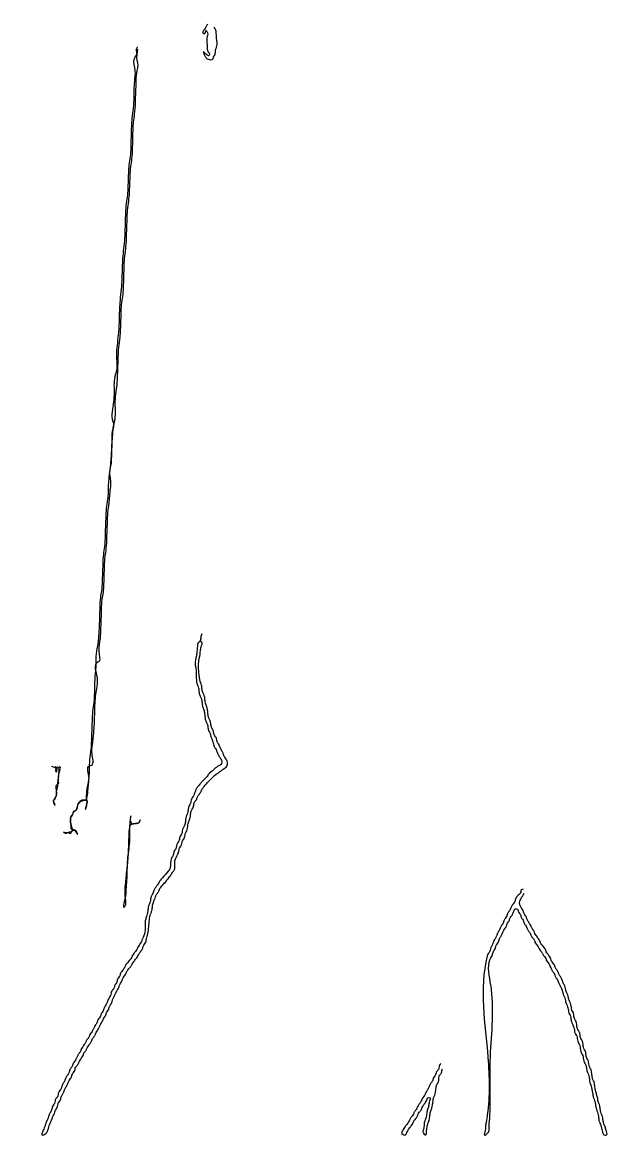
# Model space of a CAD drawing. Header units: metres. Extents: x 0 to 100, y 0 to 141.
# Drawn here: x 0 to 24.55, y -0.01 to 46.65 of the extents above; entities that cross this region are included whole.
import ezdxf

# ---------------------------------------------------------------- set-up
doc = ezdxf.new("R2010")
doc.units = ezdxf.units.M

msp = doc.modelspace()

# ---------------------------------------------------------------- linework, layer by layer
for points in [[(7.775, 46.575), (7.65, 46.375), (7.6, 46.3), (7.575, 46.2), (7.65, 46.175), (7.7, 46.3), (7.775, 46.15), (7.75, 46.05), (7.75, 45.7), (7.775, 45.45), (7.8, 45.4), (7.85, 45.3), (7.825, 45.25), (7.725, 45.3), (7.65, 45.35), (7.6, 45.425), (7.625, 45.3), (7.65, 45.25), (7.725, 45.15), (7.8, 45.1), (8, 45.125), (8.025, 45.2), (8.075, 45.275), (8.1, 45.425), (8.125, 45.55), (8.175, 45.775), (8.15, 45.95), (8.125, 46.275), (8.1, 46.35), (8.05, 46.45)], [(4.825, 45.625), (4.8, 45.575), (4.775, 45.45), (4.8, 45.35), (4.75, 45.225), (4.7, 45.15), (4.725, 44.6), (4.7, 44.175), (4.675, 43.525), (4.65, 43.05), (4.6, 42.625), (4.575, 42.3), (4.55, 41.375), (4.525, 41.025), (4.475, 40.675), (4.45, 40.325), (4.425, 39.675), (4.4, 39.325), (4.35, 38.975), (4.325, 38.55), (4.3, 37.8), (4.275, 37.4), (4.225, 36.95), (4.2, 36.575), (4.175, 35.9), (4.15, 35.475), (4.1, 35), (4.075, 34.65), (4.05, 33.875), (4.025, 33.55), (3.975, 33.1), (3.95, 32.75), (3.925, 31.95), (3.9, 31.875), (3.85, 31.15), (3.825, 30.75), (3.8, 29.925), (3.825, 29.85), (3.775, 29.5), (3.75, 29.1), (3.725, 28.475), (3.7, 28.125), (3.65, 27.7), (3.625, 27.525), (3.6, 26.95), (3.575, 26.65), (3.525, 26.275), (3.5, 25.85), (3.475, 25.15), (3.45, 24.675), (3.4, 24.35), (3.375, 23.925), (3.35, 23.2), (3.325, 22.825), (3.275, 22.55), (3.25, 22.1), (3.225, 21.375), (3.2, 20.925), (3.15, 20.525), (3.125, 20.4), (3.075, 19.525), (3.05, 19.275), (3.025, 18.55), (3, 18.15), (2.95, 17.775), (2.925, 17.35), (2.9, 16.55), (2.875, 16.175), (2.825, 15.775), (2.8, 15.175), (2.775, 14.8), (2.75, 14.55), (2.7, 14.15), (2.675, 14.075), (2.5, 14.05), (2.45, 14.025), (2.35, 13.9), (2.325, 13.85), (2.3, 13.775), (2.275, 13.65), (2.15, 13.575), (2.1, 13.45), (2.05, 13.4), (2.025, 13.275), (2.025, 13.125), (2.05, 13), (2.075, 12.75), (1.925, 12.7), (1.775, 12.7), (1.725, 12.725), (1.8, 12.675), (1.925, 12.7), (2.025, 12.65), (2.05, 12.7), (2.175, 12.8), (2.3, 12.65), (2.325, 12.625), (2.2, 12.8), (2.075, 12.825), (2.05, 13), (2.025, 13.125), (2.025, 13.275), (2.05, 13.35), (2.1, 13.425), (2.125, 13.475), (2.2, 13.6), (2.25, 13.625), (2.3, 13.75), (2.325, 13.825), (2.35, 13.9), (2.6, 14.05), (2.7, 14.05), (2.675, 13.825), (2.65, 13.675), (2.675, 13.725), (2.7, 14.15), (2.725, 14.525), (2.775, 14.8), (2.8, 14.975), (2.825, 15.5), (2.9, 15.525), (2.925, 16), (2.95, 16.375), (3, 16.875), (3.025, 17.25), (3.05, 18.025), (3.075, 18.4), (3.125, 18.725), (3.15, 19.175), (3.175, 19.85), (3.225, 19.875), (3.25, 20.075), (3.225, 20.325), (3.275, 20.825), (3.3, 21.3), (3.325, 22.025), (3.35, 22.475), (3.4, 22.75), (3.425, 23.125), (3.45, 23.85), (3.475, 24.275), (3.525, 24.6), (3.55, 25.075), (3.575, 25.775), (3.6, 26.2), (3.65, 26.575), (3.675, 26.875), (3.7, 27.525), (3.675, 27.675), (3.725, 28.1), (3.75, 28.45), (3.775, 29.075), (3.8, 29.475), (3.85, 29.825), (3.875, 29.925), (3.9, 30.675), (3.925, 31.075), (3.975, 31.475), (4, 31.875), (4.025, 32.625), (4.05, 33.025), (4.1, 33.45), (4.125, 33.775), (4.15, 34.55), (4.175, 34.9), (4.225, 35.25), (4.25, 35.65), (4.275, 36.45), (4.3, 36.85), (4.35, 37.25), (4.375, 37.725), (4.4, 38.475), (4.425, 38.875), (4.475, 39.25), (4.5, 39.575), (4.525, 40.225), (4.55, 40.6), (4.6, 40.95), (4.625, 41.3), (4.65, 42.225), (4.675, 42.55), (4.725, 42.9), (4.75, 43.45), (4.775, 44.1), (4.8, 44.525), (4.85, 44.95), (4.825, 45.05), (4.85, 45.525)], [(7.525, 21.025), (7.5, 20.95), (7.475, 20.775), (7.45, 20.7), (7.375, 20.65), (7.35, 20.575), (7.325, 20.275), (7.3, 20.1), (7.25, 19.75), (7.275, 19.6), (7.3, 19.075), (7.325, 18.95), (7.375, 18.8), (7.4, 18.7), (7.425, 18.525), (7.45, 18.45), (7.5, 18.325), (7.525, 18.225), (7.55, 18.05), (7.575, 17.95), (7.625, 17.8), (7.65, 17.65), (7.675, 17.45), (7.7, 17.375), (7.75, 17.25), (7.775, 17.175), (7.8, 17.025), (7.825, 16.95), (7.875, 16.85), (7.9, 16.775), (7.925, 16.675), (7.95, 16.625), (8, 16.45), (8.025, 16.4), (8.05, 16.3), (8.075, 16.25), (8.125, 16.175), (8.15, 16.125), (8.2, 16), (8.225, 15.95), (8.3, 15.825), (8.35, 15.725), (8.375, 15.65), (8.325, 15.55), (8.2, 15.475), (8.025, 15.325), (7.8, 15.125), (7.75, 15.05), (7.525, 14.825), (7.45, 14.725), (7.3, 14.55), (7.275, 14.5), (7.25, 14.4), (7.225, 14.35), (7.2, 14.275), (7.175, 14.225), (7.125, 14.15), (7.1, 14.1), (7.075, 14), (7.05, 13.925), (7, 13.825), (6.975, 13.75), (6.95, 13.6), (6.925, 13.5), (6.875, 13.375), (6.85, 13.25), (6.825, 13.075), (6.8, 13), (6.75, 12.875), (6.725, 12.825), (6.7, 12.7), (6.675, 12.625), (6.625, 12.55), (6.6, 12.475), (6.575, 12.375), (6.55, 12.325), (6.5, 12.225), (6.475, 12.175), (6.45, 12.05), (6.425, 12), (6.375, 11.925), (6.35, 11.85), (6.325, 11.75), (6.3, 11.7), (6.25, 11.6), (6.2, 11.225), (6.175, 11.15), (6.125, 11.075), (5.875, 10.8), (5.775, 10.675), (5.7, 10.55), (5.65, 10.475), (5.575, 10.375), (5.55, 10.325), (5.5, 10.225), (5.475, 10.15), (5.425, 10.05), (5.4, 10), (5.375, 9.85), (5.35, 9.75), (5.3, 9.625), (5.275, 9.5), (5.25, 9.325), (5.225, 9.225), (5.175, 9.075), (5.15, 8.775), (5.125, 8.45), (5.1, 8.375), (5.05, 8.275), (5.025, 8.225), (5, 8.125), (4.95, 8.05), (4.9, 7.975), (4.85, 7.9), (4.825, 7.825), (4.775, 7.75), (4.675, 7.625), (4.625, 7.55), (4.575, 7.45), (4.525, 7.375), (4.375, 7.2), (4.325, 7.125), (4.275, 7.025), (4.25, 6.975), (4.15, 6.85), (4.125, 6.8), (4.1, 6.725), (4.075, 6.675), (4.025, 6.6), (4, 6.55), (3.975, 6.475), (3.95, 6.4), (3.9, 6.325), (3.875, 6.275), (3.85, 6.2), (3.825, 6.15), (3.75, 6.05), (3.725, 5.975), (3.7, 5.875), (3.65, 5.775), (3.6, 5.7), (3.575, 5.625), (3.55, 5.55), (3.525, 5.5), (3.475, 5.425), (3.45, 5.375), (3.4, 5.25), (3.375, 5.2), (3.325, 5.125), (3.3, 5.075), (3.275, 5), (3.225, 4.925), (3.175, 4.85), (3.15, 4.8), (3.125, 4.725), (3.1, 4.675), (3.05, 4.6), (3.025, 4.55), (2.975, 4.45), (2.95, 4.4), (2.9, 4.325), (2.85, 4.25), (2.8, 4.15), (2.775, 4.1), (2.7, 4), (2.675, 3.95), (2.625, 3.85), (2.575, 3.775), (2.525, 3.7), (2.475, 3.625), (2.45, 3.55), (2.425, 3.5), (2.35, 3.4), (2.325, 3.35), (2.275, 3.25), (2.25, 3.2), (2.2, 3.125), (2.15, 3.05), (2.1, 2.925), (2.075, 2.875), (2, 2.775), (1.975, 2.7), (1.95, 2.625), (1.925, 2.575), (1.85, 2.475), (1.825, 2.425), (1.8, 2.35), (1.775, 2.275), (1.7, 2.175), (1.675, 2.1), (1.625, 1.975), (1.6, 1.925), (1.55, 1.85), (1.525, 1.8), (1.5, 1.7), (1.475, 1.625), (1.4, 1.525), (1.375, 1.45), (1.35, 1.35), (1.325, 1.3), (1.275, 1.225), (1.25, 1.15), (1.225, 1.075), (1.2, 1), (1.125, 0.875), (1.1, 0.8), (1.075, 0.7), (1.05, 0.65), (1, 0.55), (0.975, 0.475), (0.95, 0.375), (0.925, 0.325), (0.875, 0.225), (0.85, 0.15), (0.825, 0.025), (1, 0.1), (1.075, 0.225), (1.1, 0.3), (1.125, 0.425), (1.15, 0.475), (1.2, 0.575), (1.225, 0.65), (1.25, 0.725), (1.275, 0.775), (1.325, 0.875), (1.35, 0.925), (1.375, 1.025), (1.4, 1.075), (1.45, 1.15), (1.475, 1.225), (1.5, 1.325), (1.525, 1.375), (1.575, 1.45), (1.6, 1.5), (1.65, 1.65), (1.675, 1.7), (1.725, 1.8), (1.75, 1.85), (1.8, 1.975), (1.825, 2.025), (1.875, 2.1), (1.9, 2.15), (1.925, 2.225), (1.95, 2.275), (2, 2.35), (2.05, 2.425), (2.075, 2.5), (2.1, 2.575), (2.15, 2.65), (2.2, 2.725), (2.225, 2.825), (2.275, 2.9), (2.35, 3), (2.375, 3.05), (2.4, 3.125), (2.45, 3.2), (2.5, 3.275), (2.55, 3.35), (2.575, 3.425), (2.6, 3.475), (2.675, 3.575), (2.7, 3.625), (2.75, 3.725), (2.8, 3.8), (2.875, 3.9), (2.9, 3.95), (2.925, 4.025), (2.975, 4.1), (3.05, 4.2), (3.075, 4.25), (3.1, 4.325), (3.15, 4.4), (3.2, 4.475), (3.225, 4.525), (3.25, 4.6), (3.275, 4.65), (3.325, 4.725), (3.35, 4.775), (3.4, 4.875), (3.425, 4.925), (3.475, 5), (3.5, 5.05), (3.525, 5.125), (3.55, 5.175), (3.6, 5.25), (3.625, 5.3), (3.65, 5.375), (3.675, 5.425), (3.725, 5.525), (3.775, 5.625), (3.8, 5.725), (3.825, 5.775), (3.875, 5.875), (3.9, 5.925), (3.95, 6.025), (3.975, 6.075), (4.025, 6.15), (4.05, 6.2), (4.075, 6.3), (4.1, 6.35), (4.15, 6.425), (4.175, 6.475), (4.2, 6.55), (4.225, 6.6), (4.275, 6.675), (4.325, 6.75), (4.375, 6.85), (4.4, 6.9), (4.5, 7.025), (4.575, 7.125), (4.65, 7.25), (4.7, 7.325), (4.8, 7.45), (4.85, 7.525), (4.9, 7.625), (4.95, 7.7), (5.025, 7.8), (5.05, 7.85), (5.075, 7.925), (5.125, 8.025), (5.175, 8.1), (5.2, 8.175), (5.225, 8.3), (5.25, 8.4), (5.3, 8.675), (5.325, 8.975), (5.35, 9.175), (5.375, 9.275), (5.425, 9.4), (5.45, 9.525), (5.475, 9.7), (5.5, 9.775), (5.55, 9.9), (5.575, 9.95), (5.6, 10.05), (5.625, 10.1), (5.7, 10.2), (5.725, 10.25), (5.775, 10.35), (5.825, 10.425), (6, 10.625), (6.15, 10.8), (6.25, 10.95), (6.3, 11.025), (6.375, 11.125), (6.4, 11.225), (6.425, 11.6), (6.45, 11.65), (6.5, 11.75), (6.55, 11.85), (6.575, 11.975), (6.6, 12.05), (6.65, 12.125), (6.675, 12.175), (6.7, 12.3), (6.725, 12.35), (6.775, 12.425), (6.8, 12.5), (6.825, 12.6), (6.85, 12.675), (6.9, 12.775), (6.925, 12.875), (6.95, 13.025), (6.975, 13.125), (7.025, 13.275), (7.05, 13.375), (7.075, 13.55), (7.1, 13.625), (7.15, 13.725), (7.175, 13.8), (7.2, 13.9), (7.225, 13.975), (7.3, 14.075), (7.325, 14.125), (7.35, 14.2), (7.375, 14.25), (7.475, 14.375), (7.5, 14.425), (7.55, 14.525), (7.625, 14.625), (7.825, 14.85), (8.175, 15.175), (8.325, 15.275), (8.425, 15.35), (8.575, 15.475), (8.6, 15.55), (8.575, 15.725), (8.55, 15.775), (8.5, 15.85), (8.45, 15.925), (8.425, 16.025), (8.4, 16.075), (8.35, 16.15), (8.325, 16.2), (8.275, 16.325), (8.25, 16.375), (8.2, 16.45), (8.175, 16.5), (8.15, 16.625), (8.125, 16.675), (8.075, 16.75), (8.05, 16.8), (8.025, 16.9), (8, 16.975), (7.95, 17.075), (7.925, 17.15), (7.9, 17.3), (7.875, 17.375), (7.825, 17.5), (7.8, 17.575), (7.775, 17.775), (7.75, 17.925), (7.7, 18.075), (7.675, 18.175), (7.65, 18.35), (7.625, 18.45), (7.575, 18.575), (7.55, 18.65), (7.525, 18.825), (7.5, 18.925), (7.45, 19.075), (7.425, 19.25), (7.4, 19.85), (7.425, 20), (7.475, 20.325), (7.5, 20.475), (7.525, 20.675), (7.475, 20.7), (7.5, 20.825), (7.5, 20.875)], [(1.225, 15.475), (1.3, 15.45), (1.4, 15.4), (1.425, 15.225), (1.425, 15.35), (1.5, 15.375), (1.525, 15.175), (1.5, 14.875), (1.475, 14.7), (1.475, 14.65), (1.425, 14.4), (1.4, 14.175), (1.35, 14.1), (1.3, 14.025), (1.35, 13.9), (1.375, 13.825), (1.35, 13.875), (1.325, 14.05), (1.35, 14.1), (1.4, 14.175), (1.45, 14.35), (1.475, 14.725), (1.525, 14.75), (1.5, 14.875), (1.525, 14.975), (1.525, 15.05), (1.55, 15.2), (1.575, 15.45), (1.5, 15.425), (1.375, 15.45)], [(4.55, 13.4), (4.525, 13.25), (4.5, 12.475), (4.475, 12.1), (4.425, 11.75), (4.4, 11.4), (4.375, 10.7), (4.35, 10.325), (4.3, 9.925), (4.275, 9.575), (4.3, 9.6), (4.325, 9.95), (4.35, 10.675), (4.375, 10.975), (4.425, 11.425), (4.45, 11.775), (4.475, 12.4), (4.5, 12.85), (4.575, 13.05), (4.75, 13.075), (4.9, 13.125), (4.95, 13.2), (4.95, 13.225), (4.9, 13.125), (4.75, 13.075), (4.625, 13.05), (4.55, 13.175)], [(21, 10.325), (20.925, 10.3), (20.9, 10.2), (20.8, 10.075), (20.7, 9.95), (20.675, 9.875), (20.65, 9.8), (20.6, 9.725), (20.525, 9.625), (20.5, 9.575), (20.475, 9.5), (20.45, 9.45), (20.375, 9.35), (20.35, 9.3), (20.325, 9.225), (20.3, 9.175), (20.25, 9.1), (20.225, 9.05), (20.175, 8.95), (20.15, 8.875), (20.075, 8.775), (20.05, 8.725), (20.025, 8.65), (20, 8.6), (19.95, 8.525), (19.925, 8.475), (19.9, 8.4), (19.875, 8.35), (19.825, 8.25), (19.775, 8.175), (19.75, 8.075), (19.725, 8.025), (19.675, 7.925), (19.65, 7.875), (19.625, 7.775), (19.575, 7.675), (19.525, 7.6), (19.5, 7.525), (19.525, 3.275), (19.5, 0.875), (19.45, 0.55), (19.425, 0.375), (19.4, 0.15), (19.375, 0.025), (19.55, 0.15), (19.575, 0.275), (19.6, 0.725), (19.625, 3.125), (19.675, 6.125), (19.65, 6.3), (19.625, 7.4), (19.65, 7.45), (19.7, 7.525), (19.725, 7.6), (19.75, 7.675), (19.775, 7.75), (19.825, 7.825), (19.85, 7.875), (19.875, 7.975), (19.925, 8.05), (19.975, 8.125), (20, 8.2), (20.025, 8.275), (20.05, 8.325), (20.1, 8.4), (20.125, 8.45), (20.15, 8.525), (20.175, 8.575), (20.225, 8.65), (20.275, 8.725), (20.325, 8.85), (20.35, 8.9), (20.4, 8.975), (20.425, 9.025), (20.45, 9.1), (20.475, 9.15), (20.55, 9.25), (20.575, 9.3), (20.6, 9.375), (20.625, 9.425), (20.675, 9.5), (20.775, 9.475), (20.8, 9.4), (20.825, 9.35), (20.875, 9.275), (20.9, 9.225), (20.925, 9.15), (20.95, 9.1), (21, 9.025), (21.025, 8.975), (21.05, 8.9), (21.075, 8.85), (21.125, 8.775), (21.15, 8.725), (21.2, 8.625), (21.225, 8.575), (21.3, 8.475), (21.325, 8.4), (21.35, 8.35), (21.45, 8.225), (21.475, 8.175), (21.5, 8.1), (21.55, 8.025), (21.65, 7.875), (21.675, 7.825), (21.8, 7.65), (21.825, 7.6), (21.9, 7.5), (21.95, 7.425), (21.975, 7.35), (22.025, 7.275), (22.125, 7.125), (22.15, 7.05), (22.2, 6.95), (22.225, 6.9), (22.3, 6.8), (22.325, 6.75), (22.35, 6.675), (22.375, 6.625), (22.45, 6.525), (22.475, 6.45), (22.525, 6.325), (22.55, 6.275), (22.6, 6.2), (22.625, 6.125), (22.65, 6.025), (22.675, 5.95), (22.725, 5.825), (22.75, 5.775), (22.775, 5.65), (22.8, 5.575), (22.85, 5.45), (22.875, 5.35), (22.9, 5.25), (22.925, 5.125), (22.975, 5.05), (23, 4.95), (23.025, 4.775), (23.075, 4.675), (23.125, 4.525), (23.15, 4.425), (23.175, 4.3), (23.2, 4.25), (23.25, 4.175), (23.275, 4.075), (23.3, 3.95), (23.325, 3.875), (23.375, 3.775), (23.4, 3.65), (23.425, 3.525), (23.45, 3.45), (23.5, 3.35), (23.525, 3.25), (23.55, 3.125), (23.575, 3.05), (23.625, 2.95), (23.65, 2.875), (23.675, 2.725), (23.7, 2.65), (23.75, 2.525), (23.775, 2.425), (23.8, 2.225), (23.825, 2.15), (23.875, 2), (23.9, 1.85), (23.925, 1.725), (23.95, 1.575), (24, 1.475), (24.025, 1.375), (24.05, 1.2), (24.075, 1.1), (24.125, 0.975), (24.15, 0.875), (24.175, 0.7), (24.2, 0.575), (24.25, 0.475), (24.275, 0.375), (24.3, 0.25), (24.325, 0.15), (24.375, 0.05), (24.5, 0.025), (24.475, 0.25), (24.45, 0.35), (24.4, 0.45), (24.375, 0.525), (24.35, 0.675), (24.325, 0.8), (24.275, 0.925), (24.25, 1.025), (24.225, 1.2), (24.2, 1.3), (24.15, 1.425), (24.125, 1.6), (24.1, 1.675), (24.05, 1.85), (24.025, 1.95), (24, 2.125), (23.975, 2.25), (23.925, 2.35), (23.9, 2.45), (23.875, 2.65), (23.85, 2.75), (23.8, 2.85), (23.775, 2.95), (23.75, 3.075), (23.725, 3.15), (23.675, 3.25), (23.65, 3.325), (23.625, 3.475), (23.6, 3.55), (23.55, 3.65), (23.525, 3.75), (23.5, 3.9), (23.475, 3.975), (23.425, 4.075), (23.4, 4.15), (23.375, 4.3), (23.35, 4.35), (23.3, 4.45), (23.275, 4.5), (23.25, 4.65), (23.225, 4.775), (23.175, 4.875), (23.15, 4.925), (23.125, 5.075), (23.1, 5.175), (23.05, 5.25), (23.025, 5.375), (23, 5.475), (22.975, 5.575), (22.925, 5.7), (22.9, 5.775), (22.875, 5.9), (22.85, 5.95), (22.8, 6.075), (22.775, 6.15), (22.75, 6.275), (22.725, 6.325), (22.675, 6.4), (22.65, 6.475), (22.625, 6.55), (22.6, 6.6), (22.525, 6.725), (22.5, 6.775), (22.475, 6.85), (22.45, 6.9), (22.375, 7), (22.35, 7.05), (22.325, 7.125), (22.275, 7.2), (22.225, 7.275), (22.175, 7.35), (22.15, 7.45), (22.1, 7.525), (22.025, 7.625), (21.975, 7.7), (21.95, 7.775), (21.925, 7.825), (21.75, 8.05), (21.725, 8.1), (21.675, 8.2), (21.625, 8.275), (21.575, 8.35), (21.525, 8.425), (21.475, 8.525), (21.45, 8.575), (21.375, 8.675), (21.35, 8.725), (21.325, 8.8), (21.275, 8.875), (21.2, 9), (21.175, 9.05), (21.15, 9.125), (21.125, 9.175), (21.075, 9.25), (21.05, 9.3), (21.025, 9.375), (20.975, 9.475), (20.925, 9.55), (20.9, 9.6), (20.85, 9.725), (20.85, 9.775), (20.9, 9.9), (20.925, 9.95), (21.05, 10.15)], [(17.55, 3.025), (17.5, 2.95), (17.475, 2.875), (17.45, 2.775), (17.375, 2.675), (17.35, 2.625), (17.325, 2.55), (17.3, 2.5), (17.25, 2.425), (17.225, 2.375), (17.2, 2.3), (17.175, 2.25), (17.1, 2.15), (17.075, 2.1), (17.05, 2.025), (17.025, 1.975), (16.975, 1.9), (16.95, 1.85), (16.9, 1.75), (16.875, 1.7), (16.825, 1.625), (16.775, 1.55), (16.725, 1.45), (16.7, 1.4), (16.625, 1.3), (16.6, 1.25), (16.55, 1.15), (16.525, 1.1), (16.45, 1), (16.425, 0.95), (16.375, 0.85), (16.275, 0.725), (16.25, 0.675), (16.2, 0.575), (16.15, 0.5), (16.05, 0.375), (16, 0.3), (15.95, 0.2), (15.9, 0.125), (16.075, 0.025), (16.125, 0.125), (16.175, 0.225), (16.225, 0.3), (16.325, 0.425), (16.375, 0.5), (16.4, 0.575), (16.45, 0.65), (16.55, 0.775), (16.575, 0.825), (16.6, 0.9), (16.65, 0.975), (16.725, 1.075), (16.75, 1.125), (16.8, 1.225), (16.825, 1.275), (16.9, 1.375), (16.95, 1.45), (16.975, 1.525), (17, 1.575), (17.1, 1.575), (17.075, 1.45), (17.05, 1.275), (17, 1.125), (16.975, 1.025), (16.95, 0.825), (16.925, 0.725), (16.875, 0.6), (16.85, 0.475), (16.825, 0.275), (16.8, 0.175), (16.925, 0.025), (16.95, 0.15), (16.975, 0.35), (17, 0.475), (17.05, 0.6), (17.075, 0.7), (17.1, 0.9), (17.125, 1), (17.175, 1.15), (17.2, 1.275), (17.225, 1.45), (17.25, 1.575), (17.3, 1.7), (17.325, 1.8), (17.35, 2), (17.375, 2.1), (17.425, 2.2), (17.45, 2.25), (17.475, 2.475), (17.5, 2.525), (17.575, 2.625), (17.6, 2.725), (17.625, 2.8)]]:
    msp.add_spline(points, degree=3)

doc.saveas('drawing.dxf')
